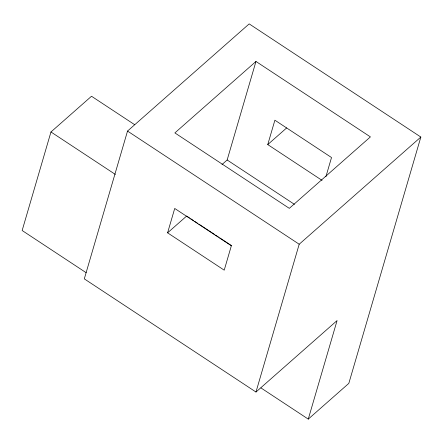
<?xml version="1.0" encoding="UTF-8"?>
<svg xmlns="http://www.w3.org/2000/svg" width="443" height="443" viewBox="0 0 443 443"><rect width="100%" height="100%" fill="white"/><g stroke="black" fill="none" stroke-linecap="round" stroke-linejoin="round"><path stroke-width="0.66" d="M134.644 124.682L91.513 96.247L50.962 131.975L22.15 230.51L86.18 272.716M308.267 419.111L348.818 383.383L420.85 137.053L249.182 23.889L127.529 131.067L84.308 278.868L255.976 392.027L337.079 320.577L308.267 419.111L260.966 387.93M167.592 232.835L174.719 208.454L231.346 245.782L224.219 270.164L167.592 232.835L186.658 216.04L189.543 217.945M221.993 164.541L227.154 159.989L255.971 61.455L370.414 136.898L289.312 208.348L174.869 132.911L255.971 61.455M322.072 180.39L267.755 144.584L274.887 120.203L331.514 157.531L325.926 176.641M255.976 392.027L299.197 244.231L420.85 137.053M267.755 144.584L286.682 127.911M227.154 159.989L294.445 204.345M127.529 131.067L299.197 244.231M190.7 218.704L193.591 220.608M194.743 221.373L197.633 223.278M198.791 224.036L214.39 234.319M215.547 235.083L218.438 236.988M219.59 237.747L231.728 245.749M50.962 131.975L115.374 174.437"/></g></svg>
